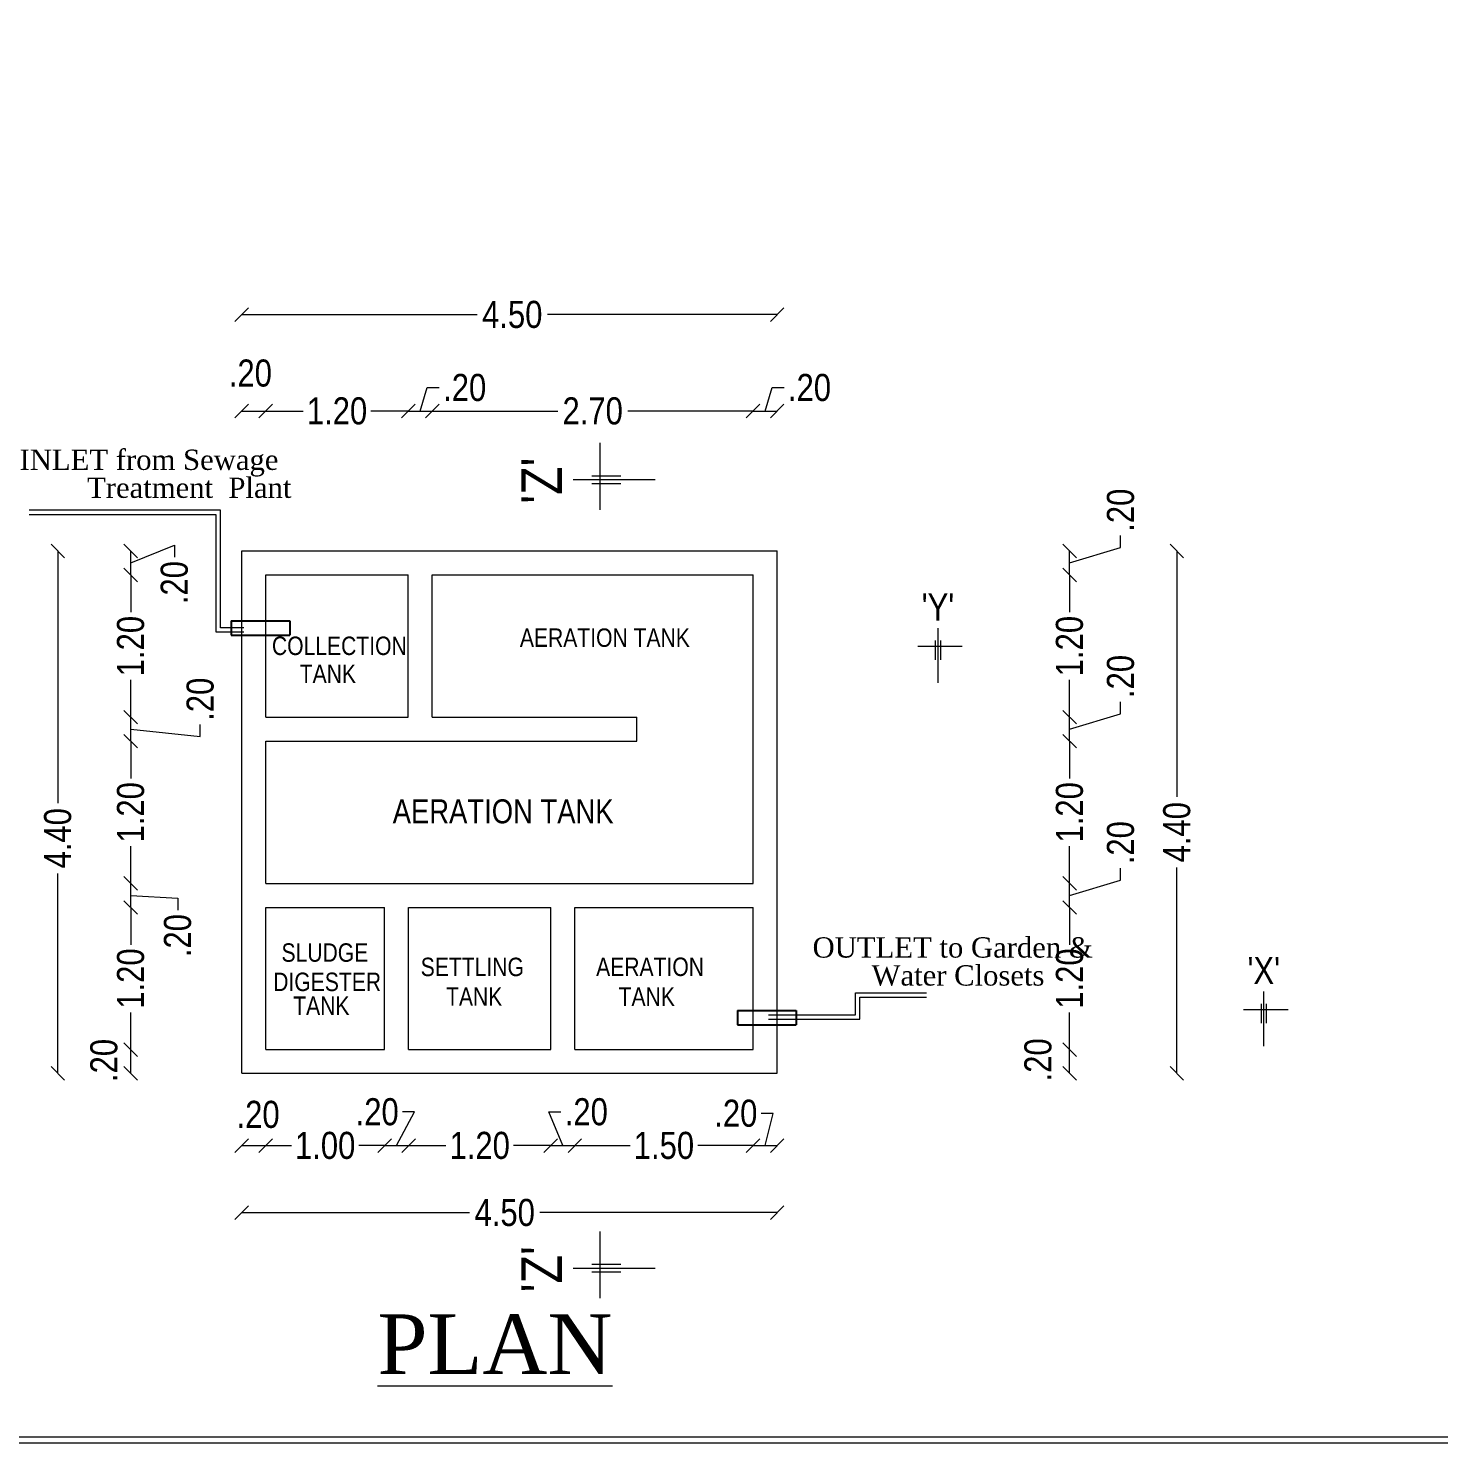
# Model space of a CAD drawing. Header units: metres. Extents: x -1560488.3 to -1560394.4, y 43534.5 to 43593.3.
# Drawn here: x -1560427.99 to -1560419.28, y 43547.08 to 43555.81 of the extents above; entities that cross this region are included whole.
import ezdxf

# ---------------------------------------------------------------- set-up
doc = ezdxf.new("R2010")
doc.units = ezdxf.units.M
doc.header["$LTSCALE"] = 750
doc.header["$MEASUREMENT"] = 0
doc.header["$PDMODE"] = 35
doc.header["$PDSIZE"] = 50
doc.layers.get('0').update_dxf_attribs({"lineweight": 5})
doc.layers.get('Defpoints').update_dxf_attribs({"lineweight": 0})
doc.layers.add('DIM', color=9, linetype='Continuous')
for name, color, linetype, lineweight in [('grid', 253, 'Continuous', 5), ('TEXT', 2, 'Continuous', 20), ('wall', 7, 'Continuous', 30)]:
    doc.layers.add(name, color=color, linetype=linetype, lineweight=lineweight)
doc.styles.add('BOUND1', font='times.ttf')
doc.styles.add('HANDWRITE', font='ARIALN.TTF')
doc.dimstyles.new('APP', dxfattribs={"dimscale": 0, "dimtxt": 9, "dimasz": 4.5, "dimexe": 0.18, "dimexo": 0.0625, "dimgap": 2, "dimtad": 0, "dimlfac": 0.0254, "dimzin": 4, "dimdsep": 46, "dimtxsty": 'HANDWRITE', "dimblk1": 'OBLIQUE', "dimblk2": 'OBLIQUE', "dimsah": 1, "dimcen": 0.09, "dimse1": 1, "dimse2": 1, "dimadec": 0, "dimazin": 0, "dimtfac": 1, "dimtmove": 0, "dimatfit": 3, "dimldrblk": 'OBLIQUE', "dimfxl": 0, "dimtolj": 1, "dimtzin": 0, "dimarcsym": 0})

# ---------------------------------------------------------------- blocks, each defined once
blk = doc.blocks.new('_Oblique')
at = {"color": 0, "linetype": 'ByBlock', "lineweight": -2}
blk.add_line((-0.5, -0.5), (0.5, 0.5), dxfattribs=at)
blk = doc.blocks.new('*D195')
at = {"layer": 'Defpoints', "color": 0}
for p in [(315747.26, -10963.84), (315807.51, -10963.84), (315807.51, -10971.71)]:
    blk.add_point(p, dxfattribs=at)
at = {"layer": 'grid', "color": 0, "lineweight": -2}
blk.add_line((315747.26, -10971.71), (315747.26, -10963.84), dxfattribs=at)
at = {"layer": 'grid', "color": 0, "lineweight": -2, "xscale": 4.5, "yscale": 4.5, "zscale": 4.5}
for p, rotation in [((315747.26, -10963.84), 90), ((315747.26, -10971.71), 270)]:
    blk.add_blockref('_Oblique', p, dxfattribs=dict(at, rotation=rotation))
at = {"layer": 'grid', "color": 0, "insert": (315738.38, -10967.44), "char_height": 9, "attachment_point": 5, "rotation": 90, "style": 'HANDWRITE'}
blk.add_mtext('\\A1;.20', dxfattribs=at)
blk = doc.blocks.new('*D196')
at = {"layer": 'Defpoints', "color": 0}
for p in [(315747.26, -10916.59), (315806.24, -10916.59), (315807.51, -10963.84)]:
    blk.add_point(p, dxfattribs=at)
at = {"layer": 'grid', "color": 0, "lineweight": -2}
for p, q in [((315747.26, -10916.59), (315747.26, -10928.99)), ((315747.26, -10963.84), (315747.26, -10951.45))]:
    blk.add_line(p, q, dxfattribs=at)
at = {"layer": 'grid', "color": 0, "lineweight": -2, "xscale": 4.5, "yscale": 4.5, "zscale": 4.5}
for p, rotation in [((315747.26, -10916.59), 90), ((315747.26, -10963.84), 270)]:
    blk.add_blockref('_Oblique', p, dxfattribs=dict(at, rotation=rotation))
at = {"layer": 'grid', "color": 0, "insert": (315747.26, -10940.22), "char_height": 9, "attachment_point": 5, "rotation": 90, "style": 'HANDWRITE'}
blk.add_mtext('\\A1;1.20', dxfattribs=at)
blk = doc.blocks.new('*D197')
at = {"layer": 'Defpoints', "color": 0}
for p in [(315747.26, -10908.59), (315806.24, -10908.59), (315806.24, -10916.59)]:
    blk.add_point(p, dxfattribs=at)
at = {"layer": 'grid', "color": 0, "lineweight": -2}
for p, q in [((315747.26, -10916.59), (315747.26, -10908.59)), ((315747.26, -10912.59), (315762.88, -10913.52)), ((315762.88, -10913.52), (315762.88, -10917.52))]:
    blk.add_line(p, q, dxfattribs=at)
at = {"layer": 'grid', "color": 0, "lineweight": -2, "xscale": 4.5, "yscale": 4.5, "zscale": 4.5}
for p, rotation in [((315747.26, -10908.59), 90), ((315747.26, -10916.59), 270)]:
    blk.add_blockref('_Oblique', p, dxfattribs=dict(at, rotation=rotation))
at = {"layer": 'grid', "color": 0, "insert": (315762.88, -10925.95), "char_height": 9, "attachment_point": 5, "rotation": 90, "style": 'HANDWRITE'}
blk.add_mtext('\\A1;.20', dxfattribs=at)
blk = doc.blocks.new('*D198')
at = {"layer": 'Defpoints', "color": 0}
for p in [(315747.26, -10861.34), (315806.24, -10861.34), (315806.24, -10908.59)]:
    blk.add_point(p, dxfattribs=at)
at = {"layer": 'grid', "color": 0, "lineweight": -2}
for p, q in [((315747.26, -10861.34), (315747.26, -10873.74)), ((315747.26, -10908.59), (315747.26, -10896.2))]:
    blk.add_line(p, q, dxfattribs=at)
at = {"layer": 'grid', "color": 0, "lineweight": -2, "xscale": 4.5, "yscale": 4.5, "zscale": 4.5}
for p, rotation in [((315747.26, -10861.34), 90), ((315747.26, -10908.59), 270)]:
    blk.add_blockref('_Oblique', p, dxfattribs=dict(at, rotation=rotation))
at = {"layer": 'grid', "color": 0, "insert": (315747.26, -10884.97), "char_height": 9, "attachment_point": 5, "rotation": 90, "style": 'HANDWRITE'}
blk.add_mtext('\\A1;1.20', dxfattribs=at)
blk = doc.blocks.new('*D199')
at = {"layer": 'Defpoints', "color": 0}
for p in [(315747.26, -10853.34), (315806.24, -10853.34), (315806.24, -10861.34)]:
    blk.add_point(p, dxfattribs=at)
at = {"layer": 'grid', "color": 0, "lineweight": -2}
for p, q in [((315747.26, -10861.34), (315747.26, -10853.34)), ((315747.26, -10857.34), (315770.39, -10859.82)), ((315770.39, -10859.82), (315770.39, -10855.82))]:
    blk.add_line(p, q, dxfattribs=at)
at = {"layer": 'grid', "color": 0, "lineweight": -2, "xscale": 4.5, "yscale": 4.5, "zscale": 4.5}
for p, rotation in [((315747.26, -10853.34), 90), ((315747.26, -10861.34), 270)]:
    blk.add_blockref('_Oblique', p, dxfattribs=dict(at, rotation=rotation))
at = {"layer": 'grid', "color": 0, "insert": (315770.39, -10847.39), "char_height": 9, "attachment_point": 5, "rotation": 90, "style": 'HANDWRITE'}
blk.add_mtext('\\A1;.20', dxfattribs=at)
blk = doc.blocks.new('*D200')
at = {"layer": 'Defpoints', "color": 0}
for p in [(315747.26, -10806.09), (315806.24, -10806.09), (315806.24, -10853.34)]:
    blk.add_point(p, dxfattribs=at)
at = {"layer": 'grid', "color": 0, "lineweight": -2}
for p, q in [((315747.26, -10806.09), (315747.26, -10818.49)), ((315747.26, -10853.34), (315747.26, -10840.95))]:
    blk.add_line(p, q, dxfattribs=at)
at = {"layer": 'grid', "color": 0, "lineweight": -2, "xscale": 4.5, "yscale": 4.5, "zscale": 4.5}
for p, rotation in [((315747.26, -10806.09), 90), ((315747.26, -10853.34), 270)]:
    blk.add_blockref('_Oblique', p, dxfattribs=dict(at, rotation=rotation))
at = {"layer": 'grid', "color": 0, "insert": (315747.26, -10829.72), "char_height": 9, "attachment_point": 5, "rotation": 90, "style": 'HANDWRITE'}
blk.add_mtext('\\A1;1.20', dxfattribs=at)
blk = doc.blocks.new('*D120')
at = {"layer": 'Defpoints', "color": 0}
for p in [(315747.26, -10798.09), (315806.24, -10798.09), (315806.24, -10806.09)]:
    blk.add_point(p, dxfattribs=at)
at = {"layer": 'grid', "color": 0, "lineweight": -2}
for p, q in [((315747.26, -10802.09), (315761.79, -10796.2)), ((315761.79, -10796.2), (315761.79, -10800.2)), ((315747.26, -10806.09), (315747.26, -10798.09))]:
    blk.add_line(p, q, dxfattribs=at)
at = {"layer": 'grid', "color": 0, "lineweight": -2, "xscale": 4.5, "yscale": 4.5, "zscale": 4.5}
for p, rotation in [((315747.26, -10798.09), 90), ((315747.26, -10806.09), 270)]:
    blk.add_blockref('_Oblique', p, dxfattribs=dict(at, rotation=rotation))
at = {"layer": 'grid', "color": 0, "insert": (315761.79, -10808.64), "char_height": 9, "attachment_point": 5, "rotation": 90, "style": 'HANDWRITE'}
blk.add_mtext('\\A1;.20', dxfattribs=at)
blk = doc.blocks.new('*D121')
at = {"layer": 'Defpoints', "color": 0}
for p in [(315723.02, -10798.09), (315784.16, -10798.09), (315784.16, -10971.71)]:
    blk.add_point(p, dxfattribs=at)
at = {"layer": 'grid', "color": 0, "lineweight": -2}
for p, q in [((315723.02, -10798.09), (315723.02, -10881.88)), ((315723.02, -10971.71), (315723.02, -10905.33))]:
    blk.add_line(p, q, dxfattribs=at)
at = {"layer": 'grid', "color": 0, "lineweight": -2, "xscale": 4.5, "yscale": 4.5, "zscale": 4.5}
for p, rotation in [((315723.02, -10798.09), 90), ((315723.02, -10971.71), 270)]:
    blk.add_blockref('_Oblique', p, dxfattribs=dict(at, rotation=rotation))
at = {"layer": 'grid', "color": 0, "insert": (315723.02, -10893.6), "char_height": 9, "attachment_point": 5, "rotation": 90, "style": 'HANDWRITE'}
blk.add_mtext('\\A1;4.40', dxfattribs=at)
blk = doc.blocks.new('*D122')
at = {"layer": 'Defpoints', "color": 0}
for p in [(315927.57, -10963.84), (316059.4, -10963.84), (315927.57, -10971.71)]:
    blk.add_point(p, dxfattribs=at)
at = {"layer": 'grid', "color": 0, "lineweight": -2}
blk.add_line((316059.4, -10971.71), (316059.4, -10963.84), dxfattribs=at)
at = {"layer": 'grid', "color": 0, "lineweight": -2, "xscale": 4.5, "yscale": 4.5, "zscale": 4.5}
for p, rotation in [((316059.4, -10963.84), 90), ((316059.4, -10971.71), 270)]:
    blk.add_blockref('_Oblique', p, dxfattribs=dict(at, rotation=rotation))
at = {"layer": 'grid', "color": 0, "insert": (316048.92, -10967.24), "char_height": 9, "attachment_point": 5, "rotation": 90, "style": 'HANDWRITE'}
blk.add_mtext('\\A1;.20', dxfattribs=at)
blk = doc.blocks.new('*D123')
at = {"layer": 'Defpoints', "color": 0}
for p in [(315915.58, -10916.59), (316059.4, -10916.59), (315927.57, -10963.84)]:
    blk.add_point(p, dxfattribs=at)
at = {"layer": 'grid', "color": 0, "lineweight": -2}
for p, q in [((316059.4, -10916.59), (316059.4, -10928.99)), ((316059.4, -10963.84), (316059.4, -10951.45))]:
    blk.add_line(p, q, dxfattribs=at)
at = {"layer": 'grid', "color": 0, "lineweight": -2, "xscale": 4.5, "yscale": 4.5, "zscale": 4.5}
for p, rotation in [((316059.4, -10916.59), 90), ((316059.4, -10963.84), 270)]:
    blk.add_blockref('_Oblique', p, dxfattribs=dict(at, rotation=rotation))
at = {"layer": 'grid', "color": 0, "insert": (316059.4, -10940.22), "char_height": 9, "attachment_point": 5, "rotation": 90, "style": 'HANDWRITE'}
blk.add_mtext('\\A1;1.20', dxfattribs=at)
blk = doc.blocks.new('*D124')
at = {"layer": 'Defpoints', "color": 0}
for p in [(315915.58, -10908.59), (316059.4, -10908.59), (315915.58, -10916.59)]:
    blk.add_point(p, dxfattribs=at)
at = {"layer": 'grid', "color": 0, "lineweight": -2}
for p, q in [((316076.37, -10907.5), (316076.37, -10903.5)), ((316059.4, -10912.59), (316076.37, -10907.5)), ((316059.4, -10916.59), (316059.4, -10908.59))]:
    blk.add_line(p, q, dxfattribs=at)
at = {"layer": 'grid', "color": 0, "lineweight": -2, "xscale": 4.5, "yscale": 4.5, "zscale": 4.5}
for p, rotation in [((316059.4, -10908.59), 90), ((316059.4, -10916.59), 270)]:
    blk.add_blockref('_Oblique', p, dxfattribs=dict(at, rotation=rotation))
at = {"layer": 'grid', "color": 0, "insert": (316076.37, -10895.07), "char_height": 9, "attachment_point": 5, "rotation": 90, "style": 'HANDWRITE'}
blk.add_mtext('\\A1;.20', dxfattribs=at)
blk = doc.blocks.new('*D125')
at = {"layer": 'Defpoints', "color": 0}
for p in [(315905.09, -10861.34), (316059.4, -10861.34), (315915.58, -10908.59)]:
    blk.add_point(p, dxfattribs=at)
at = {"layer": 'grid', "color": 0, "lineweight": -2}
for p, q in [((316059.4, -10861.34), (316059.4, -10873.74)), ((316059.4, -10908.59), (316059.4, -10896.2))]:
    blk.add_line(p, q, dxfattribs=at)
at = {"layer": 'grid', "color": 0, "lineweight": -2, "xscale": 4.5, "yscale": 4.5, "zscale": 4.5}
for p, rotation in [((316059.4, -10861.34), 90), ((316059.4, -10908.59), 270)]:
    blk.add_blockref('_Oblique', p, dxfattribs=dict(at, rotation=rotation))
at = {"layer": 'grid', "color": 0, "insert": (316059.4, -10884.97), "char_height": 9, "attachment_point": 5, "rotation": 90, "style": 'HANDWRITE'}
blk.add_mtext('\\A1;1.20', dxfattribs=at)
blk = doc.blocks.new('*D126')
at = {"layer": 'Defpoints', "color": 0}
for p in [(315905.09, -10853.34), (316059.4, -10853.34), (315905.09, -10861.34)]:
    blk.add_point(p, dxfattribs=at)
at = {"layer": 'grid', "color": 0, "lineweight": -2}
for p, q in [((316076.37, -10852.25), (316076.37, -10848.25)), ((316059.4, -10857.34), (316076.37, -10852.25)), ((316059.4, -10861.34), (316059.4, -10853.34))]:
    blk.add_line(p, q, dxfattribs=at)
at = {"layer": 'grid', "color": 0, "lineweight": -2, "xscale": 4.5, "yscale": 4.5, "zscale": 4.5}
for p, rotation in [((316059.4, -10853.34), 90), ((316059.4, -10861.34), 270)]:
    blk.add_blockref('_Oblique', p, dxfattribs=dict(at, rotation=rotation))
at = {"layer": 'grid', "color": 0, "insert": (316076.37, -10839.82), "char_height": 9, "attachment_point": 5, "rotation": 90, "style": 'HANDWRITE'}
blk.add_mtext('\\A1;.20', dxfattribs=at)
blk = doc.blocks.new('*D127')
at = {"layer": 'Defpoints', "color": 0}
for p in [(315925.55, -10806.09), (316059.4, -10806.09), (315905.09, -10853.34)]:
    blk.add_point(p, dxfattribs=at)
at = {"layer": 'grid', "color": 0, "lineweight": -2}
for p, q in [((316059.4, -10806.09), (316059.4, -10818.49)), ((316059.4, -10853.34), (316059.4, -10840.95))]:
    blk.add_line(p, q, dxfattribs=at)
at = {"layer": 'grid', "color": 0, "lineweight": -2, "xscale": 4.5, "yscale": 4.5, "zscale": 4.5}
for p, rotation in [((316059.4, -10806.09), 90), ((316059.4, -10853.34), 270)]:
    blk.add_blockref('_Oblique', p, dxfattribs=dict(at, rotation=rotation))
at = {"layer": 'grid', "color": 0, "insert": (316059.4, -10829.72), "char_height": 9, "attachment_point": 5, "rotation": 90, "style": 'HANDWRITE'}
blk.add_mtext('\\A1;1.20', dxfattribs=at)
blk = doc.blocks.new('*D128')
at = {"layer": 'Defpoints', "color": 0}
for p in [(315925.55, -10798.09), (316059.4, -10798.09), (315925.55, -10806.09)]:
    blk.add_point(p, dxfattribs=at)
at = {"layer": 'grid', "color": 0, "lineweight": -2}
for p, q in [((316059.4, -10802.09), (316076.37, -10797)), ((316076.37, -10797), (316076.37, -10793)), ((316059.4, -10806.09), (316059.4, -10798.09))]:
    blk.add_line(p, q, dxfattribs=at)
at = {"layer": 'grid', "color": 0, "lineweight": -2, "xscale": 4.5, "yscale": 4.5, "zscale": 4.5}
for p, rotation in [((316059.4, -10798.09), 90), ((316059.4, -10806.09), 270)]:
    blk.add_blockref('_Oblique', p, dxfattribs=dict(at, rotation=rotation))
at = {"layer": 'grid', "color": 0, "insert": (316076.37, -10784.57), "char_height": 9, "attachment_point": 5, "rotation": 90, "style": 'HANDWRITE'}
blk.add_mtext('\\A1;.20', dxfattribs=at)
blk = doc.blocks.new('*D129')
at = {"layer": 'Defpoints', "color": 0}
for p in [(315907.89, -10798.09), (316095.06, -10798.09), (315907.89, -10971.71)]:
    blk.add_point(p, dxfattribs=at)
at = {"layer": 'grid', "color": 0, "lineweight": -2}
for p, q in [((316095.06, -10798.09), (316095.06, -10879.87)), ((316095.06, -10971.71), (316095.06, -10903.31))]:
    blk.add_line(p, q, dxfattribs=at)
at = {"layer": 'grid', "color": 0, "lineweight": -2, "xscale": 4.5, "yscale": 4.5, "zscale": 4.5}
for p, rotation in [((316095.06, -10798.09), 90), ((316095.06, -10971.71), 270)]:
    blk.add_blockref('_Oblique', p, dxfattribs=dict(at, rotation=rotation))
at = {"layer": 'grid', "color": 0, "insert": (316095.06, -10891.59), "char_height": 9, "attachment_point": 5, "rotation": 90, "style": 'HANDWRITE'}
blk.add_mtext('\\A1;4.40', dxfattribs=at)
blk = doc.blocks.new('*D130')
at = {"layer": 'Defpoints', "color": 0}
for p in [(315792.16, -10751.61), (315784.16, -10811.98), (315792.16, -10811.98)]:
    blk.add_point(p, dxfattribs=at)
at = {"layer": 'grid', "color": 0, "lineweight": -2}
blk.add_line((315784.16, -10751.61), (315792.16, -10751.61), dxfattribs=at)
at = {"layer": 'grid', "color": 0, "lineweight": -2, "xscale": 4.5, "yscale": 4.5, "zscale": 4.5, "rotation": 180}
blk.add_blockref('_Oblique', (315784.16, -10751.61), dxfattribs=at)
at = {"layer": 'grid', "color": 0, "lineweight": -2, "xscale": 4.5, "yscale": 4.5, "zscale": 4.5}
blk.add_blockref('_Oblique', (315792.16, -10751.61), dxfattribs=at)
at = {"layer": 'grid', "color": 0, "insert": (315787.05, -10739.04), "char_height": 9, "attachment_point": 5, "style": 'HANDWRITE'}
blk.add_mtext('\\A1;.20', dxfattribs=at)
blk = doc.blocks.new('*D131')
at = {"layer": 'Defpoints', "color": 0}
for p in [(315839.53, -10751.61), (315839.53, -10806.09), (315792.16, -10811.98)]:
    blk.add_point(p, dxfattribs=at)
at = {"layer": 'grid', "color": 0, "lineweight": -2}
for p, q in [((315792.16, -10751.61), (315804.62, -10751.61)), ((315839.53, -10751.61), (315827.07, -10751.61))]:
    blk.add_line(p, q, dxfattribs=at)
at = {"layer": 'grid', "color": 0, "lineweight": -2, "xscale": 4.5, "yscale": 4.5, "zscale": 4.5, "rotation": 180}
blk.add_blockref('_Oblique', (315792.16, -10751.61), dxfattribs=at)
at = {"layer": 'grid', "color": 0, "lineweight": -2, "xscale": 4.5, "yscale": 4.5, "zscale": 4.5}
blk.add_blockref('_Oblique', (315839.53, -10751.61), dxfattribs=at)
at = {"layer": 'grid', "color": 0, "insert": (315815.85, -10751.61), "char_height": 9, "attachment_point": 5, "style": 'HANDWRITE'}
blk.add_mtext('\\A1;1.20', dxfattribs=at)
blk = doc.blocks.new('*D132')
at = {"layer": 'Defpoints', "color": 0}
for p in [(315847.53, -10751.61), (315839.53, -10806.09), (315847.53, -10806.09)]:
    blk.add_point(p, dxfattribs=at)
at = {"layer": 'grid', "color": 0, "lineweight": -2}
for p, q in [((315843.53, -10751.61), (315845.86, -10743.83)), ((315845.86, -10743.83), (315849.86, -10743.83)), ((315839.53, -10751.61), (315847.53, -10751.61))]:
    blk.add_line(p, q, dxfattribs=at)
at = {"layer": 'grid', "color": 0, "lineweight": -2, "xscale": 4.5, "yscale": 4.5, "zscale": 4.5, "rotation": 180}
blk.add_blockref('_Oblique', (315839.53, -10751.61), dxfattribs=at)
at = {"layer": 'grid', "color": 0, "lineweight": -2, "xscale": 4.5, "yscale": 4.5, "zscale": 4.5}
blk.add_blockref('_Oblique', (315847.53, -10751.61), dxfattribs=at)
at = {"layer": 'grid', "color": 0, "insert": (315858.3, -10743.83), "char_height": 9, "attachment_point": 5, "style": 'HANDWRITE'}
blk.add_mtext('\\A1;.20', dxfattribs=at)
blk = doc.blocks.new('*D133')
at = {"layer": 'Defpoints', "color": 0}
for p in [(315954.16, -10751.61), (315847.53, -10806.09), (315954.16, -10806.09)]:
    blk.add_point(p, dxfattribs=at)
at = {"layer": 'grid', "color": 0, "lineweight": -2}
for p, q in [((315847.53, -10751.61), (315889.21, -10751.61)), ((315954.16, -10751.61), (315912.48, -10751.61))]:
    blk.add_line(p, q, dxfattribs=at)
at = {"layer": 'grid', "color": 0, "lineweight": -2, "xscale": 4.5, "yscale": 4.5, "zscale": 4.5, "rotation": 180}
blk.add_blockref('_Oblique', (315847.53, -10751.61), dxfattribs=at)
at = {"layer": 'grid', "color": 0, "lineweight": -2, "xscale": 4.5, "yscale": 4.5, "zscale": 4.5}
blk.add_blockref('_Oblique', (315954.16, -10751.61), dxfattribs=at)
at = {"layer": 'grid', "color": 0, "insert": (315900.85, -10751.61), "char_height": 9, "attachment_point": 5, "style": 'HANDWRITE'}
blk.add_mtext('\\A1;2.70', dxfattribs=at)
blk = doc.blocks.new('*D134')
at = {"layer": 'Defpoints', "color": 0}
for p in [(315962.16, -10751.61), (315954.16, -10806.09), (315962.16, -10806.09)]:
    blk.add_point(p, dxfattribs=at)
at = {"layer": 'grid', "color": 0, "lineweight": -2}
for p, q in [((315958.16, -10751.61), (315960.5, -10743.83)), ((315960.5, -10743.83), (315964.5, -10743.83)), ((315954.16, -10751.61), (315962.16, -10751.61))]:
    blk.add_line(p, q, dxfattribs=at)
at = {"layer": 'grid', "color": 0, "lineweight": -2, "xscale": 4.5, "yscale": 4.5, "zscale": 4.5, "rotation": 180}
blk.add_blockref('_Oblique', (315954.16, -10751.61), dxfattribs=at)
at = {"layer": 'grid', "color": 0, "lineweight": -2, "xscale": 4.5, "yscale": 4.5, "zscale": 4.5}
blk.add_blockref('_Oblique', (315962.16, -10751.61), dxfattribs=at)
at = {"layer": 'grid', "color": 0, "insert": (315972.93, -10743.83), "char_height": 9, "attachment_point": 5, "style": 'HANDWRITE'}
blk.add_mtext('\\A1;.20', dxfattribs=at)
blk = doc.blocks.new('*D135')
at = {"layer": 'Defpoints', "color": 0}
for p in [(315962.16, -10719.55), (315784.16, -10798.09), (315962.16, -10798.09)]:
    blk.add_point(p, dxfattribs=at)
at = {"layer": 'grid', "color": 0, "lineweight": -2}
for p, q in [((315784.16, -10719.55), (315862.39, -10719.55)), ((315962.16, -10719.55), (315885.83, -10719.55))]:
    blk.add_line(p, q, dxfattribs=at)
at = {"layer": 'grid', "color": 0, "lineweight": -2, "xscale": 4.5, "yscale": 4.5, "zscale": 4.5, "rotation": 180}
blk.add_blockref('_Oblique', (315784.16, -10719.55), dxfattribs=at)
at = {"layer": 'grid', "color": 0, "lineweight": -2, "xscale": 4.5, "yscale": 4.5, "zscale": 4.5}
blk.add_blockref('_Oblique', (315962.16, -10719.55), dxfattribs=at)
at = {"layer": 'grid', "color": 0, "insert": (315874.11, -10719.55), "char_height": 9, "attachment_point": 5, "style": 'HANDWRITE'}
blk.add_mtext('\\A1;4.50', dxfattribs=at)
blk = doc.blocks.new('*D157')
at = {"layer": 'Defpoints', "color": 0}
for p in [(315784.16, -10946.08), (315792.16, -10946.08), (315792.16, -10995.72)]:
    blk.add_point(p, dxfattribs=at)
at = {"layer": 'grid', "color": 0, "lineweight": -2}
blk.add_line((315784.16, -10995.72), (315792.16, -10995.72), dxfattribs=at)
at = {"layer": 'grid', "color": 0, "lineweight": -2, "xscale": 4.5, "yscale": 4.5, "zscale": 4.5, "rotation": 180}
blk.add_blockref('_Oblique', (315784.16, -10995.72), dxfattribs=at)
at = {"layer": 'grid', "color": 0, "lineweight": -2, "xscale": 4.5, "yscale": 4.5, "zscale": 4.5}
blk.add_blockref('_Oblique', (315792.16, -10995.72), dxfattribs=at)
at = {"layer": 'grid', "color": 0, "insert": (315789.61, -10985.41), "char_height": 9, "attachment_point": 5, "style": 'HANDWRITE'}
blk.add_mtext('\\A1;.20', dxfattribs=at)
blk = doc.blocks.new('*D158')
at = {"layer": 'Defpoints', "color": 0}
for p in [(315792.16, -10946.08), (315831.66, -10951.24), (315831.66, -10995.72)]:
    blk.add_point(p, dxfattribs=at)
at = {"layer": 'grid', "color": 0, "lineweight": -2}
for p, q in [((315792.16, -10995.72), (315800.69, -10995.72)), ((315831.66, -10995.72), (315823.14, -10995.72))]:
    blk.add_line(p, q, dxfattribs=at)
at = {"layer": 'grid', "color": 0, "lineweight": -2, "xscale": 4.5, "yscale": 4.5, "zscale": 4.5, "rotation": 180}
blk.add_blockref('_Oblique', (315792.16, -10995.72), dxfattribs=at)
at = {"layer": 'grid', "color": 0, "lineweight": -2, "xscale": 4.5, "yscale": 4.5, "zscale": 4.5}
blk.add_blockref('_Oblique', (315831.66, -10995.72), dxfattribs=at)
at = {"layer": 'grid', "color": 0, "insert": (315811.91, -10995.72), "char_height": 9, "attachment_point": 5, "style": 'HANDWRITE'}
blk.add_mtext('\\A1;1.00', dxfattribs=at)
blk = doc.blocks.new('*D159')
at = {"layer": 'Defpoints', "color": 0}
for p in [(315831.66, -10951.24), (315839.66, -10951.24), (315839.66, -10995.72)]:
    blk.add_point(p, dxfattribs=at)
at = {"layer": 'grid', "color": 0, "lineweight": -2}
for p, q in [((315835.66, -10995.72), (315841.63, -10984.54)), ((315841.63, -10984.54), (315837.63, -10984.54)), ((315831.66, -10995.72), (315839.66, -10995.72))]:
    blk.add_line(p, q, dxfattribs=at)
at = {"layer": 'grid', "color": 0, "lineweight": -2, "xscale": 4.5, "yscale": 4.5, "zscale": 4.5, "rotation": 180}
blk.add_blockref('_Oblique', (315831.66, -10995.72), dxfattribs=at)
at = {"layer": 'grid', "color": 0, "lineweight": -2, "xscale": 4.5, "yscale": 4.5, "zscale": 4.5}
blk.add_blockref('_Oblique', (315839.66, -10995.72), dxfattribs=at)
at = {"layer": 'grid', "color": 0, "insert": (315829.2, -10984.54), "char_height": 9, "attachment_point": 5, "style": 'HANDWRITE'}
blk.add_mtext('\\A1;.20', dxfattribs=at)
blk = doc.blocks.new('*D160')
at = {"layer": 'Defpoints', "color": 0}
for p in [(315839.66, -10951.24), (315886.91, -10951.24), (315886.91, -10995.72)]:
    blk.add_point(p, dxfattribs=at)
at = {"layer": 'grid', "color": 0, "lineweight": -2}
for p, q in [((315839.66, -10995.72), (315852.06, -10995.72)), ((315886.91, -10995.72), (315874.51, -10995.72))]:
    blk.add_line(p, q, dxfattribs=at)
at = {"layer": 'grid', "color": 0, "lineweight": -2, "xscale": 4.5, "yscale": 4.5, "zscale": 4.5, "rotation": 180}
blk.add_blockref('_Oblique', (315839.66, -10995.72), dxfattribs=at)
at = {"layer": 'grid', "color": 0, "lineweight": -2, "xscale": 4.5, "yscale": 4.5, "zscale": 4.5}
blk.add_blockref('_Oblique', (315886.91, -10995.72), dxfattribs=at)
at = {"layer": 'grid', "color": 0, "insert": (315863.29, -10995.72), "char_height": 9, "attachment_point": 5, "style": 'HANDWRITE'}
blk.add_mtext('\\A1;1.20', dxfattribs=at)
blk = doc.blocks.new('*D161')
at = {"layer": 'Defpoints', "color": 0}
for p in [(315886.91, -10951.24), (315894.91, -10951.24), (315894.91, -10995.72)]:
    blk.add_point(p, dxfattribs=at)
at = {"layer": 'grid', "color": 0, "lineweight": -2}
for p, q in [((315890.91, -10995.72), (315886.29, -10984.54)), ((315886.29, -10984.54), (315890.29, -10984.54)), ((315886.91, -10995.72), (315894.91, -10995.72))]:
    blk.add_line(p, q, dxfattribs=at)
at = {"layer": 'grid', "color": 0, "lineweight": -2, "xscale": 4.5, "yscale": 4.5, "zscale": 4.5, "rotation": 180}
blk.add_blockref('_Oblique', (315886.91, -10995.72), dxfattribs=at)
at = {"layer": 'grid', "color": 0, "lineweight": -2, "xscale": 4.5, "yscale": 4.5, "zscale": 4.5}
blk.add_blockref('_Oblique', (315894.91, -10995.72), dxfattribs=at)
at = {"layer": 'grid', "color": 0, "insert": (315898.73, -10984.54), "char_height": 9, "attachment_point": 5, "style": 'HANDWRITE'}
blk.add_mtext('\\A1;.20', dxfattribs=at)
blk = doc.blocks.new('*D162')
at = {"layer": 'Defpoints', "color": 0}
for p in [(315954.16, -10943.57), (315894.91, -10951.24), (315954.16, -10995.72)]:
    blk.add_point(p, dxfattribs=at)
at = {"layer": 'grid', "color": 0, "lineweight": -2}
for p, q in [((315894.91, -10995.72), (315913.31, -10995.72)), ((315954.16, -10995.72), (315935.76, -10995.72))]:
    blk.add_line(p, q, dxfattribs=at)
at = {"layer": 'grid', "color": 0, "lineweight": -2, "xscale": 4.5, "yscale": 4.5, "zscale": 4.5, "rotation": 180}
blk.add_blockref('_Oblique', (315894.91, -10995.72), dxfattribs=at)
at = {"layer": 'grid', "color": 0, "lineweight": -2, "xscale": 4.5, "yscale": 4.5, "zscale": 4.5}
blk.add_blockref('_Oblique', (315954.16, -10995.72), dxfattribs=at)
at = {"layer": 'grid', "color": 0, "insert": (315924.54, -10995.72), "char_height": 9, "attachment_point": 5, "style": 'HANDWRITE'}
blk.add_mtext('\\A1;1.50', dxfattribs=at)
blk = doc.blocks.new('*D163')
at = {"layer": 'Defpoints', "color": 0}
for p in [(315954.16, -10943.57), (315962.16, -10943.57), (315962.16, -10995.72)]:
    blk.add_point(p, dxfattribs=at)
at = {"layer": 'grid', "color": 0, "lineweight": -2}
for p, q in [((315960.87, -10985.03), (315956.87, -10985.03)), ((315958.16, -10995.72), (315960.87, -10985.03)), ((315954.16, -10995.72), (315962.16, -10995.72))]:
    blk.add_line(p, q, dxfattribs=at)
at = {"layer": 'grid', "color": 0, "lineweight": -2, "xscale": 4.5, "yscale": 4.5, "zscale": 4.5, "rotation": 180}
blk.add_blockref('_Oblique', (315954.16, -10995.72), dxfattribs=at)
at = {"layer": 'grid', "color": 0, "lineweight": -2, "xscale": 4.5, "yscale": 4.5, "zscale": 4.5}
blk.add_blockref('_Oblique', (315962.16, -10995.72), dxfattribs=at)
at = {"layer": 'grid', "color": 0, "insert": (315948.43, -10985.03), "char_height": 9, "attachment_point": 5, "style": 'HANDWRITE'}
blk.add_mtext('\\A1;.20', dxfattribs=at)
blk = doc.blocks.new('*D164')
at = {"layer": 'Defpoints', "color": 0}
for p in [(315784.16, -10943.57), (315962.16, -10943.57), (315962.16, -11018.01)]:
    blk.add_point(p, dxfattribs=at)
at = {"layer": 'grid', "color": 0, "lineweight": -2}
for p, q in [((315784.16, -11018.01), (315859.88, -11018.01)), ((315962.16, -11018.01), (315883.32, -11018.01))]:
    blk.add_line(p, q, dxfattribs=at)
at = {"layer": 'grid', "color": 0, "lineweight": -2, "xscale": 4.5, "yscale": 4.5, "zscale": 4.5, "rotation": 180}
blk.add_blockref('_Oblique', (315784.16, -11018.01), dxfattribs=at)
at = {"layer": 'grid', "color": 0, "lineweight": -2, "xscale": 4.5, "yscale": 4.5, "zscale": 4.5}
blk.add_blockref('_Oblique', (315962.16, -11018.01), dxfattribs=at)
at = {"layer": 'grid', "color": 0, "insert": (315871.6, -11018.01), "char_height": 9, "attachment_point": 5, "style": 'HANDWRITE'}
blk.add_mtext('\\A1;4.50', dxfattribs=at)
blk = doc.blocks.new('FVXV')
at = {"color": 2}
for points in [[(316679.554, -10155.33), (315672.472, -10155.33), (315672.472, -11094.474), (316679.554, -11094.474)], [(316677.554, -10157.33), (315674.472, -10157.33), (315674.472, -11092.474), (316677.554, -11092.474)]]:
    blk.add_lwpolyline(points, close=True, dxfattribs=at)
at = {"layer": 'DIM'}
for p, q in [((315780.638, -10821.322), (315800.154, -10821.322)), ((315780.638, -10821.322), (315780.638, -10826.088)), ((315795.132, -10821.322), (315795.132, -10821.322)), ((315800.154, -10821.322), (315800.154, -10826.088)), ((315780.638, -10826.088), (315800.154, -10826.088)), ((315949.018, -10950.797), (315968.534, -10950.797)), ((315949.018, -10950.797), (315949.018, -10955.563)), ((315949.018, -10950.797), (315968.534, -10950.797)), ((315949.018, -10950.797), (315949.018, -10955.563)), ((315963.511, -10950.797), (315963.511, -10950.797)), ((315963.511, -10950.797), (315963.511, -10950.797)), ((315968.534, -10950.797), (315968.534, -10955.563)), ((315968.534, -10950.797), (315968.534, -10955.563)), ((315949.018, -10955.563), (315968.534, -10955.563)), ((315949.018, -10955.563), (315968.534, -10955.563))]:
    blk.add_line(p, q, dxfattribs=at)
at = {"layer": 'grid'}
for p, q in [((315988.209, -10952.255), (315988.209, -10944.918)), ((315988.209, -10944.918), (316011.818, -10944.918)), ((315989.709, -10953.755), (315989.709, -10946.418)), ((315989.709, -10946.418), (316011.818, -10946.418)), ((315959.303, -10952.255), (315988.209, -10952.255)), ((315959.303, -10952.255), (315988.209, -10952.255)), ((315959.303, -10953.755), (315989.709, -10953.755)), ((315959.303, -10953.755), (315989.709, -10953.755))]:
    blk.add_line(p, q, dxfattribs=at)
for points in [[(315784.841, -10823.602), (315777.123, -10823.602), (315777.123, -10784.594), (315713.494, -10784.594)], [(315784.841, -10825.102), (315775.623, -10825.102), (315775.623, -10786.094), (315713.494, -10786.094)]]:
    blk.add_lwpolyline(points, dxfattribs=at)
at = {"layer": 'TEXT'}
for p, q in [((315903.344, -10784.408), (315903.344, -10762.186)), ((315900.54, -10773.1), (315910.188, -10773.1)), ((315894.35, -10774.376), (315921.657, -10774.376)), ((315900.54, -10775.651), (315910.188, -10775.651)), ((316015.594, -10823.722), (316015.594, -10841.927)), ((316008.906, -10829.718), (316023.721, -10829.718)), ((316014.744, -10827.849), (316014.744, -10834.281)), ((316016.444, -10827.849), (316016.444, -10834.281)), ((316123.918, -10944.494), (316123.918, -10962.699)), ((316117.23, -10950.49), (316132.044, -10950.49)), ((316123.068, -10948.621), (316123.068, -10955.053)), ((316124.768, -10948.621), (316124.768, -10955.053)), ((315903.344, -11046.478), (315903.344, -11024.256)), ((315894.35, -11036.446), (315921.657, -11036.446)), ((315900.54, -11035.171), (315910.188, -11035.171)), ((315900.54, -11037.721), (315910.188, -11037.721))]:
    blk.add_line(p, q, dxfattribs=at)
at = {"layer": 'wall', "lineweight": -2}
for p, q in [((315784.163, -10971.712), (315784.163, -10798.093)), ((315784.163, -10798.093), (315962.163, -10798.093)), ((315962.163, -10971.712), (315962.163, -10798.093)), ((315792.163, -10853.343), (315792.163, -10806.093)), ((315792.163, -10806.093), (315839.531, -10806.093)), ((315839.531, -10853.343), (315839.531, -10806.093)), ((315847.531, -10853.343), (315847.531, -10806.093)), ((315847.531, -10806.093), (315954.163, -10806.093)), ((315954.163, -10908.593), (315954.163, -10806.093)), ((315792.163, -10853.343), (315839.531, -10853.343)), ((315847.531, -10853.343), (315915.568, -10853.343)), ((315915.568, -10861.343), (315915.568, -10853.343)), ((315792.163, -10908.593), (315792.163, -10861.343)), ((315792.163, -10861.343), (315915.568, -10861.343)), ((315792.163, -10908.593), (315954.163, -10908.593)), ((315792.163, -10963.843), (315792.163, -10916.593)), ((315792.163, -10916.593), (315831.663, -10916.593)), ((315831.663, -10963.843), (315831.663, -10916.593)), ((315839.663, -10963.843), (315839.663, -10916.593)), ((315839.663, -10916.593), (315886.913, -10916.593)), ((315886.913, -10963.843), (315886.913, -10916.593)), ((315894.913, -10963.843), (315894.913, -10916.593)), ((315894.913, -10916.593), (315954.163, -10916.593)), ((315954.163, -10963.843), (315954.163, -10916.593)), ((315792.163, -10963.843), (315831.663, -10963.843)), ((315839.663, -10963.843), (315886.913, -10963.843)), ((315894.913, -10963.843), (315954.163, -10963.843)), ((315784.163, -10971.712), (315962.163, -10971.712))]:
    blk.add_line(p, q, dxfattribs=at)
at = {"layer": 'TEXT'}
for s, height, style, p in [('INLET from Sewage', 6.75, 'BOUND1', (315710.315, -10771.173)), ('Treatment  Plant', 6.75, 'BOUND1', (315732.755, -10780.467)), ("'Y'", 9, 'HANDWRITE', (316010.222, -10821.236)), ('AERATION TANK', 6.12306, 'HANDWRITE', (315876.653, -10829.979)), ('COLLECTION', 6.1231, 'HANDWRITE', (315794.213, -10832.691)), ('TANK', 6.1231, 'HANDWRITE', (315803.46, -10841.969)), ('AERATION TANK', 7.95998, 'HANDWRITE', (315834.365, -10888.621)), ('SLUDGE ', 6.1231, 'HANDWRITE', (315797.396, -10934.633)), ('OUTLET to Garden &', 6.75, 'BOUND1', (315973.95, -10933.252)), ('SETTLING', 6.1231, 'HANDWRITE', (315843.685, -10939.4)), ('AERATION', 6.1231, 'HANDWRITE', (315902.003, -10939.363)), ("'X'", 9, 'HANDWRITE', (316118.545, -10942.008)), ('DIGESTER', 6.1231, 'HANDWRITE', (315794.646, -10944.365)), ('Water Closets', 6.75, 'BOUND1', (315993.563, -10942.546)), ('TANK', 6.1231, 'HANDWRITE', (315852.097, -10949.28)), ('TANK', 6.1231, 'HANDWRITE', (315909.474, -10949.294)), ('TANK', 6.1231, 'HANDWRITE', (315801.292, -10952.296)), ('%%UPLAN', 19.8, 'BOUND1', (315829.312, -11071.612))]:
    blk.add_text(s, height=height, dxfattribs=dict(at, style=style)).set_placement(p)
at = {"layer": 'TEXT', "style": 'HANDWRITE'}
for p in [(315890.62, -10782.434), (315890.62, -11044.505)]:
    blk.add_text("'Z'", height=13.5, rotation=90, dxfattribs=at).set_placement(p)
at = {"layer": 'grid'}
for base, p1, p2, picture, middle in [((315962.163, -10719.546), (315784.163, -10798.093), (315962.163, -10798.093), '*D135', (315874.112, -10719.546)), ((315962.163, -11018.011), (315784.163, -10943.565), (315962.163, -10943.565), '*D164', (315871.601, -11018.011))]:
    dim = blk.add_linear_dim(base=base, p1=p1, p2=p2, text='4.50', dimstyle='APP', override={"dimscale": 1, "dimfxl": 0.18}, dxfattribs=at)
    dim.commit()
    dim.dimension.update_dxf_attribs({"geometry": picture, "text_midpoint": middle, "dimtype": 128})
for base, p1, p2, override, picture, middle in [((315792.163, -10751.608), (315784.163, -10811.981), (315792.163, -10811.981), {"dimscale": 1, "dimtmove": 2, "dimfxl": 0.18}, '*D130', (315787.048, -10739.037)), ((315792.163, -10995.724), (315784.163, -10946.082), (315792.163, -10946.082), {"dimscale": 1, "dimtmove": 2, "dimfxl": 0.18}, '*D157', (315789.607, -10985.407)), ((315962.163, -10995.724), (315954.163, -10943.565), (315962.163, -10943.565), {"dimscale": 1, "dimtmove": 1, "dimfxl": 0.18}, '*D163', (315954.866, -10985.033)), ((315839.663, -10995.724), (315831.663, -10951.24), (315839.663, -10951.24), {"dimscale": 1, "dimtmove": 1, "dimfxl": 0.18}, '*D159', (315835.634, -10984.541)), ((315894.913, -10995.724), (315886.913, -10951.24), (315894.913, -10951.24), {"dimscale": 1, "dimtmove": 1, "dimfxl": 0.18}, '*D161', (315892.294, -10984.541))]:
    dim = blk.add_linear_dim(base=base, p1=p1, p2=p2, dimstyle='APP', override=override, dxfattribs=at)
    dim.commit()
    dim.dimension.update_dxf_attribs({"geometry": picture, "text_midpoint": middle, "dimtype": 128})
for base, p1, p2, picture, middle in [((315847.531, -10751.608), (315839.531, -10806.093), (315847.531, -10806.093), '*D132', (315851.864, -10743.833)), ((315962.163, -10751.608), (315954.163, -10806.093), (315962.163, -10806.093), '*D134', (315966.495, -10743.833)), ((315839.531, -10751.608), (315792.163, -10811.981), (315839.531, -10806.093), '*D131', (315815.847, -10751.608)), ((315831.663, -10995.724), (315792.163, -10946.082), (315831.663, -10951.24), '*D158', (315811.913, -10995.724)), ((315954.163, -10995.724), (315894.913, -10951.24), (315954.163, -10943.565), '*D162', (315924.538, -10995.724)), ((315886.913, -10995.724), (315839.663, -10951.24), (315886.913, -10951.24), '*D160', (315863.288, -10995.724))]:
    dim = blk.add_linear_dim(base=base, p1=p1, p2=p2, dimstyle='APP', override={"dimscale": 1, "dimtmove": 1, "dimfxl": 0.18}, dxfattribs=at)
    dim.commit()
    dim.dimension.update_dxf_attribs({"geometry": picture, "text_midpoint": middle})
dim = blk.add_linear_dim(base=(315954.163, -10751.608), p1=(315847.531, -10806.093), p2=(315954.163, -10806.093), text='2.70', dimstyle='APP', override={"dimscale": 1, "dimtmove": 1, "dimfxl": 0.18}, dxfattribs=at)
dim.commit()
dim.dimension.update_dxf_attribs({"geometry": '*D133', "text_midpoint": (315900.847, -10751.608)})
for base, p1, p2, picture, middle in [((316059.404, -10798.093), (315925.551, -10806.093), (315925.551, -10798.093), '*D128', (316076.369, -10791.003)), ((315747.26, -10806.093), (315806.242, -10853.343), (315806.242, -10806.093), '*D200', (315747.26, -10829.718)), ((316059.404, -10806.093), (315905.095, -10853.343), (315925.551, -10806.093), '*D127', (316059.404, -10829.718)), ((316059.404, -10853.343), (315905.095, -10861.343), (315905.095, -10853.343), '*D126', (316076.369, -10846.253)), ((315747.26, -10861.343), (315806.242, -10908.593), (315806.242, -10861.343), '*D198', (315747.26, -10884.968)), ((316059.404, -10861.343), (315915.582, -10908.593), (315905.095, -10861.343), '*D125', (316059.404, -10884.968)), ((316059.404, -10908.593), (315915.582, -10916.593), (315915.582, -10908.593), '*D124', (316076.369, -10901.503)), ((315747.26, -10916.593), (315807.51, -10963.843), (315806.242, -10916.593), '*D196', (315747.26, -10940.218)), ((316059.404, -10916.593), (315927.567, -10963.843), (315915.582, -10916.593), '*D123', (316059.404, -10940.218))]:
    dim = blk.add_linear_dim(base=base, p1=p1, p2=p2, angle=90, dimstyle='APP', override={"dimscale": 1, "dimtmove": 1, "dimfxl": 0.18}, dxfattribs=at)
    dim.commit()
    dim.dimension.update_dxf_attribs({"geometry": picture, "text_midpoint": middle})
for base, p1, p2, picture, middle in [((315723.018, -10798.093), (315784.163, -10971.712), (315784.163, -10798.093), '*D121', (315723.018, -10893.605)), ((316095.057, -10798.093), (315907.895, -10971.712), (315907.895, -10798.093), '*D129', (316095.057, -10891.593))]:
    dim = blk.add_linear_dim(base=base, p1=p1, p2=p2, angle=90, text='4.40', dimstyle='APP', override={"dimscale": 1, "dimfxl": 0.18}, dxfattribs=at)
    dim.commit()
    dim.dimension.update_dxf_attribs({"geometry": picture, "text_midpoint": middle, "dimtype": 128})
for base, p1, p2, override, picture, middle in [((315747.26, -10798.093), (315806.242, -10806.093), (315806.242, -10798.093), {"dimscale": 1, "dimtmove": 1, "dimfxl": 0.18}, '*D120', (315761.788, -10802.199)), ((315747.26, -10853.343), (315806.242, -10861.343), (315806.242, -10853.343), {"dimscale": 1, "dimtmove": 1, "dimfxl": 0.18}, '*D199', (315770.389, -10853.824)), ((315747.26, -10908.593), (315806.242, -10916.593), (315806.242, -10908.593), {"dimscale": 1, "dimtmove": 1, "dimfxl": 0.18}, '*D197', (315762.885, -10919.518)), ((315747.26, -10963.843), (315807.51, -10971.712), (315807.51, -10963.843), {"dimscale": 1, "dimtmove": 2, "dimfxl": 0.18}, '*D195', (315738.381, -10967.444)), ((316059.404, -10963.843), (315927.567, -10971.712), (315927.567, -10963.843), {"dimscale": 1, "dimtmove": 2, "dimfxl": 0.18}, '*D122', (316048.917, -10967.237))]:
    dim = blk.add_linear_dim(base=base, p1=p1, p2=p2, angle=90, dimstyle='APP', override=override, dxfattribs=at)
    dim.commit()
    dim.dimension.update_dxf_attribs({"geometry": picture, "text_midpoint": middle, "dimtype": 128})

msp = doc.modelspace()

# ---------------------------------------------------------------- block references
at = {"xscale": 0.0185683531887998, "yscale": 0.0185683531887998, "zscale": 0.0185683531887998}
msp.add_blockref('FVXV', (-1566290.2661, 43753.0888), dxfattribs=at)

doc.saveas('drawing.dxf')
